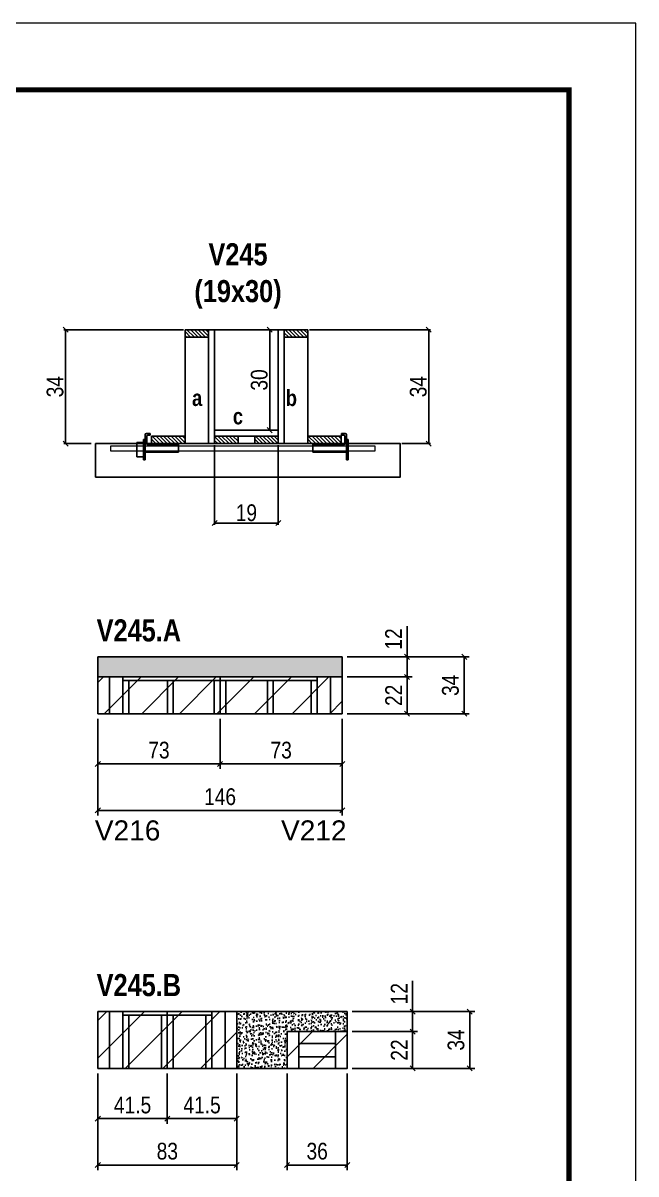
# Model space of a CAD drawing. Extents: x 3309 to 9590, y -2522 to 15424.
# Drawn here: x 9197 to 9563, y 10474 to 11162 of the extents above; entities that cross this region are included whole.
import ezdxf

# ---------------------------------------------------------------- set-up
doc = ezdxf.new("R2010")
doc.units = 0
doc.linetypes.add('DASHED', pattern=[0.75, 0.5, -0.25])
for name, color, linetype in [('5', 5, 'Continuous'), ('barrote', 251, 'Continuous'), ('COTA', 241, 'Continuous'), ('detalhes', 4, 'Continuous'), ('NOMENCLATURA', 7, 'Continuous'), ('Painéis', 200, 'Continuous'), ('presilha', 1, 'Continuous'), ('SARR_2.2x10', 60, 'Continuous'), ('SARR_2.2x7', 40, 'Continuous'), ('SARR_3.5x7', 81, 'Continuous')]:
    doc.layers.add(name, color=color, linetype=linetype)
for name, color, linetype, lineweight in [('CONCRETO', 251, 'Continuous', 25), ('Folhas', 255, 'Continuous', 9), ('Hachura', 251, 'Continuous', 9), ('SARRAFO DE PRESSAO', 251, 'DASHED', 9), ('SCO-___-LAJ', 2, 'Continuous', 0)]:
    doc.layers.add(name, color=color, linetype=linetype, lineweight=lineweight)
doc.styles.add('COTA TECNICA', font='techl___.ttf', dxfattribs={"height": 10})
doc.styles.add('COTA TECNICA 2X', font='techl___.ttf', dxfattribs={"height": 10})
doc.styles.get("Standard").update_dxf_attribs({"font": 'arial.ttf'})
doc.styles.add('TECNICA', font='techb___.ttf', dxfattribs={"height": 10})
doc.dimstyles.new('PAINEL', dxfattribs={"dimtxt": 10, "dimasz": 3, "dimexe": 3, "dimexo": 3, "dimgap": 3, "dimtad": 1, "dimdec": 1, "dimzin": 12, "dimdsep": 46, "dimtxsty": 'COTA TECNICA', "dimblk1": 'OBLIQUE', "dimblk2": 'OBLIQUE', "dimsah": 1, "dimcen": 0.9, "dimclrd": 4, "dimclre": 4, "dimclrt": 240, "dimadec": 1, "dimazin": 3, "dimtfac": 1, "dimtdec": 1, "dimtmove": 0, "dimatfit": 3, "dimfxl": 1, "dimtolj": 1, "dimtzin": 12, "dimarcsym": 0})
doc.dimstyles.new('SECAO', dxfattribs={"dimscale": 0.333333, "dimtxt": 5, "dimasz": 9, "dimexe": 3, "dimexo": 3, "dimgap": 3, "dimtad": 1, "dimdec": 1, "dimlfac": 0.5, "dimzin": 12, "dimdsep": 46, "dimtxsty": 'COTA TECNICA 2X', "dimblk1": 'OBLIQUE', "dimblk2": 'OBLIQUE', "dimsah": 1, "dimcen": 0.9, "dimclrd": 4, "dimclre": 4, "dimclrt": 240, "dimadec": 1, "dimazin": 3, "dimtfac": 1, "dimtdec": 1, "dimtmove": 0, "dimatfit": 3, "dimfxl": 1, "dimtolj": 1, "dimtzin": 12, "dimarcsym": 0})
pattern_1 = [(135, (42546.7117, -112601.3136), (-1.122532015, -1.122532015), [])]
pattern_2 = [(50, (1585, -1108.3695), (5.46554, -0.4781726), [0.5715, -6.2865]), (355, (1585, -1108.3695), (-1.0573026, 5.7317054), [0.4572, -5.0292175]), (100.451445, (1585.4555, -1108.4094), (4.4082374, 5.2535326), [0.4857003, -5.3427073]), (46.1842, (1585, -1106.8455), (8.1323712, -1.2612698), [0.85725, -9.42975]), (96.63556, (1585.678, -1106.951), (7.122124, 7.4227837), [0.7285507, -8.0140682]), (351.18415, (1585, -1106.8455), (7.122124, 7.4227837), [0.685799, -7.543792]), (21, (1585.762, -1107.2265), (4.5484317, -3.067956), [0.5715, -6.2865]), (326, (1585.762, -1107.2265), (1.8540609, 5.525639), [0.4572, -5.0292]), (71.451445, (1586.141, -1107.482), (6.4024926, 2.457683), [0.4857003, -5.3426981]), (37.5, (1585, -1108.3695), (0.0926581, 2.53665117), [0, -4.96824, 0, -5.1054, 0, -5.04825]), (7.5, (1585, -1108.3695), (2.0045899, 3.00541724), [0, -2.91084, 0, -4.85394, 0, -1.92405]), (327.5, (1583.3007, -1108.3695), (4.06771786, -0.17186232), [0, -1.905, 0, -5.9436, 0, -7.8867]), (317.5, (1582.5387, -1108.3695), (4.4438754, 0.7627947), [0, -2.4765, 0, -3.94716, 0, -5.6007])]

# ---------------------------------------------------------------- blocks, each defined once
blk = doc.blocks.new('9999999999')
at = {"layer": 'Folhas'}
blk.add_lwpolyline([(98138.98, 34190.21), (99623.98, 34190.21), (99623.98, 35240.21), (98138.98, 35240.21)], close=True, dxfattribs=at)
at = {"layer": 'Folhas', "color": 30, "const_width": 3}
blk.add_lwpolyline([(98213.98, 34230.21), (99583.98, 34230.21), (99583.98, 35200.21), (98213.98, 35200.21)], close=True, dxfattribs=at)
blk = doc.blocks.new('_Oblique')
at = {"color": 0, "linetype": 'ByBlock', "lineweight": -2}
blk.add_line((-0.5, -0.5), (0.5, 0.5), dxfattribs=at)
blk = doc.blocks.new('*D462')
at = {"layer": 'COTA', "color": 4, "lineweight": -2, "transparency": 16777216}
for p, q in [((9311.17, 10909.86), (9311.17, 10862.38)), ((9349.17, 10909.86), (9349.17, 10862.38)), ((9349.17, 10863.38), (9311.17, 10863.38))]:
    blk.add_line(p, q, dxfattribs=at)
at = {"layer": 'Defpoints', "color": 0, "transparency": 16777216}
for p in [(9311.17, 10910.86), (9349.17, 10910.86), (9311.17, 10863.38)]:
    blk.add_point(p, dxfattribs=at)
at = {"layer": 'COTA', "color": 4, "lineweight": -2, "transparency": 16777216, "xscale": 3, "yscale": 3, "zscale": 3, "rotation": 180}
blk.add_blockref('_Oblique', (9311.17, 10863.38), dxfattribs=at)
at = {"layer": 'COTA', "color": 4, "lineweight": -2, "transparency": 16777216, "xscale": 3, "yscale": 3, "zscale": 3}
blk.add_blockref('_Oblique', (9349.17, 10863.38), dxfattribs=at)
at = {"layer": 'COTA', "color": 240, "transparency": 16777216, "insert": (9330.17, 10869.47), "char_height": 10, "attachment_point": 5, "style": 'COTA TECNICA 2X'}
blk.add_mtext('\\A1;19', dxfattribs=at)
blk = doc.blocks.new('PRESILHA METÁLICA 1')
at = {"layer": 'presilha'}
for p, q in [((12, 21), (8.6, 21)), ((12, 21), (12, 19.5)), ((0, 13), (6, 13)), ((0, 13), (0, 0)), ((6, 15.5), (7.5, 15.5)), ((6, -2.5), (6, 15.5)), ((6, 13), (6, 0)), ((7.5, 10.6), (7.5, 19.9)), ((7.5, 15.5), (7.5, -2.5)), ((9, 11.6), (9, 18.9)), ((12, 19.5), (9.6, 19.5)), ((37.5, 11), (9.6, 11)), ((37.5, 11), (37.5, 4.1)), ((6, 0), (0, 0)), ((37.5, 4.1), (7.5, 4.1)), ((7.5, -2.5), (6, -2.5))]:
    blk.add_line(p, q, dxfattribs=at)
for centre, radius, start, end in [((8.6, 19.9), 1.14, 90, 180), ((9.6, 18.9), 0.57, 90, 180), ((9.6, 11.6), 0.57, 180, 270)]:
    blk.add_arc(centre, radius, start, end, dxfattribs=at)
blk = doc.blocks.new('PRESILHA METÁLICA 2')
at = {"layer": 'presilha'}
for p, q in [((-5.2, 23.5), (-5.2, 22)), ((-5.2, 23.5), (-1.9, 23.5)), ((-5.2, 22), (-2.8, 22)), ((-2.2, 14.1), (-2.2, 21.4)), ((-0.8, 14.6), (-0.8, 22.4)), ((-30.8, 13.5), (-30.8, 6.6)), ((-30.8, 13.5), (-2.8, 13.5)), ((0.8, 18), (-0.8, 18)), ((-0.8, 18), (-0.8, 0)), ((0.8, 0), (0.8, 18)), ((-30.8, 6.6), (-0.8, 6.6)), ((-0.8, 0), (0.8, 0))]:
    blk.add_line(p, q, dxfattribs=at)
for centre, radius, start, end in [((-2.8, 21.4), 0.57, 0, 90), ((-1.9, 22.4), 1.14, 0, 90), ((-2.8, 14.1), 0.57, 270, 0)]:
    blk.add_arc(centre, radius, start, end, dxfattribs=at)
blk = doc.blocks.new('*D463')
at = {"layer": 'COTA', "color": 4, "lineweight": -2, "transparency": 16777216}
for p, q in [((9292.57, 10978.86), (9221.13, 10978.86)), ((9222.13, 10978.86), (9222.13, 10910.86)), ((9237.36, 10910.86), (9221.13, 10910.86))]:
    blk.add_line(p, q, dxfattribs=at)
at = {"layer": 'Defpoints', "color": 0, "transparency": 16777216}
for p in [(9293.57, 10978.86), (9222.13, 10910.86), (9238.36, 10910.86)]:
    blk.add_point(p, dxfattribs=at)
at = {"layer": 'COTA', "color": 4, "lineweight": -2, "transparency": 16777216, "xscale": 3, "yscale": 3, "zscale": 3}
for p, rotation in [((9222.13, 10978.86), 90), ((9222.13, 10910.86), 270)]:
    blk.add_blockref('_Oblique', p, dxfattribs=dict(at, rotation=rotation))
at = {"layer": 'COTA', "color": 240, "transparency": 16777216, "insert": (9215.91, 10944.86), "char_height": 10, "attachment_point": 5, "rotation": 90, "style": 'COTA TECNICA 2X'}
blk.add_mtext('\\A1;34', dxfattribs=at)
blk = doc.blocks.new('*D464')
at = {"layer": 'COTA', "color": 4, "lineweight": -2, "transparency": 16777216}
for p, q in [((9367.77, 10978.86), (9440.09, 10978.86)), ((9439.09, 10978.86), (9439.09, 10910.86)), ((9422.99, 10910.86), (9440.09, 10910.86))]:
    blk.add_line(p, q, dxfattribs=at)
at = {"layer": 'Defpoints', "color": 0, "transparency": 16777216}
for p in [(9366.77, 10978.86), (9421.99, 10910.86), (9439.09, 10910.86)]:
    blk.add_point(p, dxfattribs=at)
at = {"layer": 'COTA', "color": 4, "lineweight": -2, "transparency": 16777216, "xscale": 3, "yscale": 3, "zscale": 3}
for p, rotation in [((9439.09, 10978.86), 90), ((9439.09, 10910.86), 270)]:
    blk.add_blockref('_Oblique', p, dxfattribs=dict(at, rotation=rotation))
at = {"layer": 'COTA', "color": 240, "transparency": 16777216, "insert": (9432.87, 10944.86), "char_height": 10, "attachment_point": 5, "rotation": 90, "style": 'COTA TECNICA 2X'}
blk.add_mtext('\\A1;34', dxfattribs=at)
blk = doc.blocks.new('*D465')
at = {"layer": 'COTA', "color": 4, "lineweight": -2, "transparency": 16777216}
for p, q in [((9348.17, 10978.86), (9343.1, 10978.86)), ((9344.1, 10918.86), (9344.1, 10978.86)), ((9348.17, 10918.86), (9343.1, 10918.86))]:
    blk.add_line(p, q, dxfattribs=at)
at = {"layer": 'Defpoints', "color": 0, "transparency": 16777216}
for p in [(9344.1, 10978.86), (9349.17, 10978.86), (9349.17, 10918.86)]:
    blk.add_point(p, dxfattribs=at)
at = {"layer": 'COTA', "color": 4, "lineweight": -2, "transparency": 16777216, "xscale": 3, "yscale": 3, "zscale": 3}
for p, rotation in [((9344.1, 10978.86), 90), ((9344.1, 10918.86), 270)]:
    blk.add_blockref('_Oblique', p, dxfattribs=dict(at, rotation=rotation))
at = {"layer": 'COTA', "color": 240, "transparency": 16777216, "insert": (9337.88, 10948.86), "char_height": 10, "attachment_point": 5, "rotation": 90, "style": 'COTA TECNICA 2X'}
blk.add_mtext('\\A1;30', dxfattribs=at)
blk = doc.blocks.new('*D466')
at = {"layer": 'COTA', "color": 4, "linetype": 'ByBlock', "lineweight": -2, "transparency": 16777216}
for p, q in [((9314.44, 10746.42), (9314.44, 10716.41)), ((9387.44, 10746.42), (9387.44, 10716.41)), ((9387.44, 10719.41), (9314.44, 10719.41))]:
    blk.add_line(p, q, dxfattribs=at)
at = {"layer": 'Defpoints', "color": 0, "linetype": 'ByBlock', "transparency": 16777216}
for p in [(9314.44, 10749.42), (9387.44, 10749.42), (9314.44, 10719.41)]:
    blk.add_point(p, dxfattribs=at)
at = {"layer": 'COTA', "color": 4, "linetype": 'ByBlock', "lineweight": -2, "transparency": 16777216, "xscale": 3, "yscale": 3, "zscale": 3, "rotation": 180}
blk.add_blockref('_Oblique', (9314.44, 10719.41), dxfattribs=at)
at = {"layer": 'COTA', "color": 4, "linetype": 'ByBlock', "lineweight": -2, "transparency": 16777216, "xscale": 3, "yscale": 3, "zscale": 3}
blk.add_blockref('_Oblique', (9387.44, 10719.41), dxfattribs=at)
at = {"layer": 'COTA', "color": 240, "linetype": 'ByBlock', "transparency": 16777216, "insert": (9350.94, 10727.63), "char_height": 10, "attachment_point": 5, "style": 'COTA TECNICA'}
blk.add_mtext('\\A1;73', dxfattribs=at)
blk = doc.blocks.new('*D467')
at = {"layer": 'COTA', "color": 4, "linetype": 'ByBlock', "lineweight": -2, "transparency": 16777216}
for p, q in [((9241.44, 10746.42), (9241.44, 10716.41)), ((9314.44, 10746.42), (9314.44, 10716.41)), ((9314.44, 10719.41), (9241.44, 10719.41))]:
    blk.add_line(p, q, dxfattribs=at)
at = {"layer": 'Defpoints', "color": 0, "linetype": 'ByBlock', "transparency": 16777216}
for p in [(9241.44, 10749.42), (9314.44, 10749.42), (9241.44, 10719.41)]:
    blk.add_point(p, dxfattribs=at)
at = {"layer": 'COTA', "color": 4, "linetype": 'ByBlock', "lineweight": -2, "transparency": 16777216, "xscale": 3, "yscale": 3, "zscale": 3, "rotation": 180}
blk.add_blockref('_Oblique', (9241.44, 10719.41), dxfattribs=at)
at = {"layer": 'COTA', "color": 4, "linetype": 'ByBlock', "lineweight": -2, "transparency": 16777216, "xscale": 3, "yscale": 3, "zscale": 3}
blk.add_blockref('_Oblique', (9314.44, 10719.41), dxfattribs=at)
at = {"layer": 'COTA', "color": 240, "linetype": 'ByBlock', "transparency": 16777216, "insert": (9277.94, 10727.63), "char_height": 10, "attachment_point": 5, "style": 'COTA TECNICA'}
blk.add_mtext('\\A1;73', dxfattribs=at)
blk = doc.blocks.new('*D480')
at = {"layer": 'COTA', "color": 4, "linetype": 'ByBlock', "lineweight": -2, "transparency": 16777216}
for p, q in [((9241.44, 10746.42), (9241.44, 10688.7)), ((9387.44, 10746.42), (9387.44, 10688.7)), ((9387.44, 10691.7), (9241.44, 10691.7))]:
    blk.add_line(p, q, dxfattribs=at)
at = {"layer": 'Defpoints', "color": 0, "linetype": 'ByBlock', "transparency": 16777216}
for p in [(9241.44, 10749.42), (9387.44, 10749.42), (9241.44, 10691.7)]:
    blk.add_point(p, dxfattribs=at)
at = {"layer": 'COTA', "color": 4, "linetype": 'ByBlock', "lineweight": -2, "transparency": 16777216, "xscale": 3, "yscale": 3, "zscale": 3, "rotation": 180}
blk.add_blockref('_Oblique', (9241.44, 10691.7), dxfattribs=at)
at = {"layer": 'COTA', "color": 4, "linetype": 'ByBlock', "lineweight": -2, "transparency": 16777216, "xscale": 3, "yscale": 3, "zscale": 3}
blk.add_blockref('_Oblique', (9387.44, 10691.7), dxfattribs=at)
at = {"layer": 'COTA', "color": 240, "linetype": 'ByBlock', "transparency": 16777216, "insert": (9314.44, 10699.8), "char_height": 10, "attachment_point": 5, "style": 'COTA TECNICA'}
blk.add_mtext('\\A1;146', dxfattribs=at)
blk = doc.blocks.new('*D481')
at = {"layer": 'COTA', "color": 4, "lineweight": -2, "transparency": 16777216}
for p, q in [((9390.44, 10771.42), (9429.12, 10771.42)), ((9426.12, 10771.42), (9426.12, 10749.42)), ((9390.44, 10749.42), (9429.12, 10749.42))]:
    blk.add_line(p, q, dxfattribs=at)
at = {"layer": 'Defpoints', "color": 0, "transparency": 16777216}
for p in [(9387.44, 10771.42), (9387.44, 10749.42), (9426.12, 10749.42)]:
    blk.add_point(p, dxfattribs=at)
at = {"layer": 'COTA', "color": 4, "lineweight": -2, "transparency": 16777216, "xscale": 3, "yscale": 3, "zscale": 3}
for p, rotation in [((9426.12, 10771.42), 90), ((9426.12, 10749.42), 270)]:
    blk.add_blockref('_Oblique', p, dxfattribs=dict(at, rotation=rotation))
at = {"layer": 'COTA', "color": 240, "transparency": 16777216, "insert": (9418.12, 10760.42), "char_height": 10, "attachment_point": 5, "rotation": 90, "style": 'COTA TECNICA'}
blk.add_mtext('\\A1;22', dxfattribs=at)
blk = doc.blocks.new('*D468')
at = {"layer": 'COTA', "color": 4, "linetype": 'ByBlock', "lineweight": -2, "transparency": 16777216}
for p, q in [((9282.94, 10534.48), (9282.94, 10504.47)), ((9324.44, 10534.48), (9324.44, 10504.47)), ((9324.44, 10507.47), (9282.94, 10507.47))]:
    blk.add_line(p, q, dxfattribs=at)
at = {"layer": 'Defpoints', "color": 0, "linetype": 'ByBlock', "transparency": 16777216}
for p in [(9282.94, 10537.48), (9324.44, 10537.48), (9282.94, 10507.47)]:
    blk.add_point(p, dxfattribs=at)
at = {"layer": 'COTA', "color": 4, "linetype": 'ByBlock', "lineweight": -2, "transparency": 16777216, "xscale": 3, "yscale": 3, "zscale": 3, "rotation": 180}
blk.add_blockref('_Oblique', (9282.94, 10507.47), dxfattribs=at)
at = {"layer": 'COTA', "color": 4, "linetype": 'ByBlock', "lineweight": -2, "transparency": 16777216, "xscale": 3, "yscale": 3, "zscale": 3}
blk.add_blockref('_Oblique', (9324.44, 10507.47), dxfattribs=at)
at = {"layer": 'COTA', "color": 240, "linetype": 'ByBlock', "transparency": 16777216, "insert": (9303.69, 10515.58), "char_height": 10, "attachment_point": 5, "style": 'COTA TECNICA'}
blk.add_mtext('\\A1;41.5', dxfattribs=at)
blk = doc.blocks.new('*D469')
at = {"layer": 'COTA', "color": 4, "linetype": 'ByBlock', "lineweight": -2, "transparency": 16777216}
for p, q in [((9241.44, 10534.48), (9241.44, 10504.47)), ((9282.94, 10534.48), (9282.94, 10504.47)), ((9282.94, 10507.47), (9241.44, 10507.47))]:
    blk.add_line(p, q, dxfattribs=at)
at = {"layer": 'Defpoints', "color": 0, "linetype": 'ByBlock', "transparency": 16777216}
for p in [(9241.44, 10537.48), (9282.94, 10537.48), (9241.44, 10507.47)]:
    blk.add_point(p, dxfattribs=at)
at = {"layer": 'COTA', "color": 4, "linetype": 'ByBlock', "lineweight": -2, "transparency": 16777216, "xscale": 3, "yscale": 3, "zscale": 3, "rotation": 180}
blk.add_blockref('_Oblique', (9241.44, 10507.47), dxfattribs=at)
at = {"layer": 'COTA', "color": 4, "linetype": 'ByBlock', "lineweight": -2, "transparency": 16777216, "xscale": 3, "yscale": 3, "zscale": 3}
blk.add_blockref('_Oblique', (9282.94, 10507.47), dxfattribs=at)
at = {"layer": 'COTA', "color": 240, "linetype": 'ByBlock', "transparency": 16777216, "insert": (9262.19, 10515.58), "char_height": 10, "attachment_point": 5, "style": 'COTA TECNICA'}
blk.add_mtext('\\A1;41.5', dxfattribs=at)
blk = doc.blocks.new('*D482')
at = {"layer": 'COTA', "color": 4, "linetype": 'ByBlock', "lineweight": -2, "transparency": 16777216}
for p, q in [((9241.44, 10534.48), (9241.44, 10476.76)), ((9324.44, 10534.48), (9324.44, 10476.76)), ((9324.44, 10479.76), (9241.44, 10479.76))]:
    blk.add_line(p, q, dxfattribs=at)
at = {"layer": 'Defpoints', "color": 0, "linetype": 'ByBlock', "transparency": 16777216}
for p in [(9241.44, 10537.48), (9324.44, 10537.48), (9241.44, 10479.76)]:
    blk.add_point(p, dxfattribs=at)
at = {"layer": 'COTA', "color": 4, "linetype": 'ByBlock', "lineweight": -2, "transparency": 16777216, "xscale": 3, "yscale": 3, "zscale": 3, "rotation": 180}
blk.add_blockref('_Oblique', (9241.44, 10479.76), dxfattribs=at)
at = {"layer": 'COTA', "color": 4, "linetype": 'ByBlock', "lineweight": -2, "transparency": 16777216, "xscale": 3, "yscale": 3, "zscale": 3}
blk.add_blockref('_Oblique', (9324.44, 10479.76), dxfattribs=at)
at = {"layer": 'COTA', "color": 240, "linetype": 'ByBlock', "transparency": 16777216, "insert": (9282.94, 10488), "char_height": 10, "attachment_point": 5, "style": 'COTA TECNICA'}
blk.add_mtext('\\A1;83', dxfattribs=at)
blk = doc.blocks.new('*D483')
at = {"layer": 'COTA', "color": 4, "lineweight": -2, "transparency": 16777216}
for p, q in [((9354.44, 10534.48), (9354.44, 10476.76)), ((9390.44, 10534.48), (9390.44, 10476.76)), ((9390.44, 10479.76), (9354.44, 10479.76))]:
    blk.add_line(p, q, dxfattribs=at)
at = {"layer": 'Defpoints', "color": 0, "transparency": 16777216}
for p in [(9354.44, 10537.48), (9390.44, 10537.48), (9354.44, 10479.76)]:
    blk.add_point(p, dxfattribs=at)
at = {"layer": 'COTA', "color": 4, "lineweight": -2, "transparency": 16777216, "xscale": 3, "yscale": 3, "zscale": 3, "rotation": 180}
blk.add_blockref('_Oblique', (9354.44, 10479.76), dxfattribs=at)
at = {"layer": 'COTA', "color": 4, "lineweight": -2, "transparency": 16777216, "xscale": 3, "yscale": 3, "zscale": 3}
blk.add_blockref('_Oblique', (9390.44, 10479.76), dxfattribs=at)
at = {"layer": 'COTA', "color": 240, "transparency": 16777216, "insert": (9372.44, 10487.98), "char_height": 10, "attachment_point": 5, "style": 'COTA TECNICA'}
blk.add_mtext('\\A1;36', dxfattribs=at)
blk = doc.blocks.new('*D484')
at = {"layer": 'COTA', "color": 4, "lineweight": -2, "transparency": 16777216}
for p, q in [((9393.44, 10559.48), (9432.46, 10559.48)), ((9429.46, 10559.48), (9429.46, 10537.48)), ((9393.44, 10537.48), (9432.46, 10537.48))]:
    blk.add_line(p, q, dxfattribs=at)
at = {"layer": 'Defpoints', "color": 0, "transparency": 16777216}
for p in [(9390.44, 10559.48), (9390.44, 10537.48), (9429.46, 10537.48)]:
    blk.add_point(p, dxfattribs=at)
at = {"layer": 'COTA', "color": 4, "lineweight": -2, "transparency": 16777216, "xscale": 3, "yscale": 3, "zscale": 3}
for p, rotation in [((9429.46, 10559.48), 90), ((9429.46, 10537.48), 270)]:
    blk.add_blockref('_Oblique', p, dxfattribs=dict(at, rotation=rotation))
at = {"layer": 'COTA', "color": 240, "transparency": 16777216, "insert": (9421.46, 10548.48), "char_height": 10, "attachment_point": 5, "rotation": 90, "style": 'COTA TECNICA'}
blk.add_mtext('\\A1;22', dxfattribs=at)
blk = doc.blocks.new('*D478')
at = {"layer": 'COTA', "color": 4, "lineweight": -2, "transparency": 16777216}
for p, q in [((9429.46, 10571.48), (9429.46, 10589.8)), ((9393.44, 10571.48), (9432.46, 10571.48)), ((9429.46, 10559.48), (9429.46, 10571.48)), ((9393.44, 10559.48), (9432.46, 10559.48))]:
    blk.add_line(p, q, dxfattribs=at)
at = {"layer": 'Defpoints', "color": 0, "transparency": 16777216}
for p in [(9390.44, 10571.48), (9429.46, 10571.48), (9390.44, 10559.48)]:
    blk.add_point(p, dxfattribs=at)
at = {"layer": 'COTA', "color": 4, "lineweight": -2, "transparency": 16777216, "xscale": 3, "yscale": 3, "zscale": 3}
for p, rotation in [((9429.46, 10571.48), 90), ((9429.46, 10559.48), 270)]:
    blk.add_blockref('_Oblique', p, dxfattribs=dict(at, rotation=rotation))
at = {"layer": 'COTA', "color": 240, "transparency": 16777216, "insert": (9421.41, 10582.14), "char_height": 10, "attachment_point": 5, "rotation": 90, "style": 'COTA TECNICA'}
blk.add_mtext('\\A1;12', dxfattribs=at)
blk = doc.blocks.new('*D479')
at = {"layer": 'COTA', "color": 4, "lineweight": -2, "transparency": 16777216}
for p, q in [((9393.44, 10571.48), (9466.62, 10571.48)), ((9463.62, 10537.48), (9463.62, 10571.48)), ((9393.44, 10537.48), (9466.62, 10537.48))]:
    blk.add_line(p, q, dxfattribs=at)
at = {"layer": 'Defpoints', "color": 0, "transparency": 16777216}
for p in [(9390.44, 10571.48), (9463.62, 10571.48), (9390.44, 10537.48)]:
    blk.add_point(p, dxfattribs=at)
at = {"layer": 'COTA', "color": 4, "lineweight": -2, "transparency": 16777216, "xscale": 3, "yscale": 3, "zscale": 3}
for p, rotation in [((9463.62, 10571.48), 90), ((9463.62, 10537.48), 270)]:
    blk.add_blockref('_Oblique', p, dxfattribs=dict(at, rotation=rotation))
at = {"layer": 'COTA', "color": 240, "transparency": 16777216, "insert": (9455.4, 10554.48), "char_height": 10, "attachment_point": 5, "rotation": 90, "style": 'COTA TECNICA'}
blk.add_mtext('\\A1;34', dxfattribs=at)
blk = doc.blocks.new('*D485')
at = {"layer": 'COTA', "color": 4, "lineweight": -2, "transparency": 16777216}
for p, q in [((9426.12, 10783.42), (9426.12, 10801.73)), ((9390.44, 10783.42), (9429.12, 10783.42)), ((9426.12, 10771.42), (9426.12, 10783.42)), ((9390.44, 10771.42), (9429.12, 10771.42))]:
    blk.add_line(p, q, dxfattribs=at)
at = {"layer": 'Defpoints', "color": 0, "transparency": 16777216}
for p in [(9387.44, 10783.42), (9426.12, 10783.42), (9387.44, 10771.42)]:
    blk.add_point(p, dxfattribs=at)
at = {"layer": 'COTA', "color": 4, "lineweight": -2, "transparency": 16777216, "xscale": 3, "yscale": 3, "zscale": 3}
for p, rotation in [((9426.12, 10783.42), 90), ((9426.12, 10771.42), 270)]:
    blk.add_blockref('_Oblique', p, dxfattribs=dict(at, rotation=rotation))
at = {"layer": 'COTA', "color": 240, "transparency": 16777216, "insert": (9418.06, 10794.07), "char_height": 10, "attachment_point": 5, "rotation": 90, "style": 'COTA TECNICA'}
blk.add_mtext('\\A1;12', dxfattribs=at)
blk = doc.blocks.new('*D486')
at = {"layer": 'COTA', "color": 4, "lineweight": -2, "transparency": 16777216}
for p, q in [((9390.44, 10783.42), (9463.3, 10783.42)), ((9460.3, 10749.42), (9460.3, 10783.42)), ((9390.44, 10749.42), (9463.3, 10749.42))]:
    blk.add_line(p, q, dxfattribs=at)
at = {"layer": 'Defpoints', "color": 0, "transparency": 16777216}
for p in [(9387.44, 10783.42), (9460.3, 10783.42), (9387.44, 10749.42)]:
    blk.add_point(p, dxfattribs=at)
at = {"layer": 'COTA', "color": 4, "lineweight": -2, "transparency": 16777216, "xscale": 3, "yscale": 3, "zscale": 3}
for p, rotation in [((9460.3, 10783.42), 90), ((9460.3, 10749.42), 270)]:
    blk.add_blockref('_Oblique', p, dxfattribs=dict(at, rotation=rotation))
at = {"layer": 'COTA', "color": 240, "transparency": 16777216, "insert": (9452.08, 10766.42), "char_height": 10, "attachment_point": 5, "rotation": 90, "style": 'COTA TECNICA'}
blk.add_mtext('\\A1;34', dxfattribs=at)

msp = doc.modelspace()

# ---------------------------------------------------------------- hatches: boundary and pattern name
at = {"layer": 'COTA'}
h = msp.add_hatch(dxfattribs=at)
h.set_pattern_fill('AR-CONC', color=256, scale=0.03)
h.set_pattern_definition(pattern_2)
h.paths.add_polyline_path([(9387.44, 10771.42), (9387.44, 10783.42), (9241.44, 10783.42), (9241.44, 10771.42)])
h = msp.add_hatch(dxfattribs=at)
h.set_pattern_fill('AR-CONC', color=256, scale=0.03)
h.set_pattern_definition(pattern_2)
h.paths.add_polyline_path([(9354.44, 10537.48), (9354.44, 10559.48), (9390.44, 10559.48), (9390.44, 10571.48), (9324.44, 10571.48), (9324.44, 10537.48)])
at = {"layer": 'Hachura', "linetype": 'ByBlock'}
h = msp.add_hatch(dxfattribs=at)
h.set_pattern_fill('ANSI31', color=256, scale=5)
h.paths.add_polyline_path([(9241.44, 10771.42), (9241.44, 10749.42), (9314.44, 10749.42), (9314.44, 10771.42)])
h.paths.add_polyline_path([(9314.44, 10771.42), (9314.44, 10749.42), (9387.44, 10749.42), (9387.44, 10771.42)])
h.paths.add_polyline_path([(9282.94, 10537.48), (9282.94, 10571.48), (9241.44, 10571.48), (9241.44, 10537.48)])
h.paths.add_polyline_path([(9282.94, 10571.48), (9282.94, 10537.48), (9324.44, 10537.48), (9324.44, 10571.48)])
h.paths.add_polyline_path([(9354.44, 10559.48), (9354.44, 10537.48), (9390.44, 10537.48), (9390.44, 10559.48)])
at = {"layer": 'SARR_2.2x10'}
h = msp.add_hatch(dxfattribs=at)
h.set_pattern_fill('ANSI31', color=256, scale=0.5, angle=90)
h.set_pattern_definition([(135, (42467.1117, -112601.3136), (-1.122532015, -1.122532015), [])])
h.paths.add_polyline_path([(9273.57, 10915.26), (9273.57, 10910.86), (9293.57, 10910.86), (9293.57, 10915.26)])
h = msp.add_hatch(dxfattribs=at)
h.set_pattern_fill('ANSI31', color=256, scale=0.5, angle=90)
h.set_pattern_definition([(135, (42560.3117, -112601.3136), (-1.122532015, -1.122532015), [])])
h.paths.add_polyline_path([(9366.77, 10915.26), (9366.77, 10910.86), (9386.77, 10910.86), (9386.77, 10915.26)])
at = {"layer": 'SARR_2.2x7'}
h = msp.add_hatch(dxfattribs=at)
h.set_pattern_fill('ANSI31', color=256, scale=0.5, angle=90)
h.set_pattern_definition([(135, (42481.1117, -112537.7136), (-1.122532015, -1.122532015), [])])
h.paths.add_polyline_path([(9307.57, 10978.86), (9307.57, 10974.46), (9293.57, 10974.46), (9293.57, 10978.86)])
h = msp.add_hatch(dxfattribs=at)
h.set_pattern_fill('ANSI31', color=256, scale=0.5, angle=90)
h.set_pattern_definition([(135, (42461.1117, -112537.7136), (-1.122532015, -1.122532015), [])])
h.paths.add_polyline_path([(9352.77, 10978.86), (9352.77, 10974.46), (9366.77, 10974.46), (9366.77, 10978.86)])
h = msp.add_hatch(dxfattribs=at)
h.set_pattern_fill('ANSI31', color=256, scale=0.5, angle=90)
h.set_pattern_definition(pattern_1)
h.paths.add_polyline_path([(9325.17, 10910.86), (9325.17, 10915.26), (9311.17, 10915.26), (9311.17, 10910.86)])
h = msp.add_hatch(dxfattribs=at)
h.set_pattern_fill('ANSI31', color=256, scale=0.5, angle=90)
h.set_pattern_definition(pattern_1)
h.paths.add_polyline_path([(9335.17, 10915.26), (9335.17, 10910.86), (9349.17, 10910.86), (9349.17, 10915.26)])

# ---------------------------------------------------------------- linework, layer by layer
at = {"layer": 'barrote', "elevation": 0}
msp.add_lwpolyline([(9240.12, 10890.86), (9422.03, 10890.86), (9422.03, 10910.86), (9240.12, 10910.86)], close=True, dxfattribs=at)
at = {"layer": 'CONCRETO', "linetype": 'Continuous'}
msp.add_line((9349.17, 10978.86), (9311.17, 10978.86), dxfattribs=at)
at = {"layer": 'COTA'}
for p, q in [((9241.44, 10771.42), (9241.44, 10783.42)), ((9241.44, 10783.42), (9387.44, 10783.42)), ((9387.44, 10783.42), (9387.44, 10771.42)), ((9324.44, 10571.48), (9390.44, 10571.48)), ((9390.44, 10559.48), (9390.44, 10571.48)), ((9324.44, 10537.48), (9354.44, 10537.48))]:
    msp.add_line(p, q, dxfattribs=at)
at = {"layer": 'detalhes', "color": 250}
msp.add_line((9240.12, 10890.86), (9240.12, 10910.86), dxfattribs=at)
at = {"layer": 'Painéis', "linetype": 'ByBlock'}
for p, q in [((9387.44, 10771.42), (9241.44, 10771.42)), ((9241.44, 10749.42), (9241.44, 10771.42)), ((9314.44, 10749.42), (9314.44, 10771.42)), ((9387.44, 10749.42), (9387.44, 10771.42)), ((9387.44, 10749.42), (9241.44, 10749.42)), ((9324.44, 10571.48), (9241.44, 10571.48)), ((9241.44, 10537.48), (9241.44, 10571.48)), ((9282.94, 10537.48), (9282.94, 10571.48)), ((9324.44, 10537.48), (9324.44, 10571.48)), ((9324.44, 10537.48), (9241.44, 10537.48))]:
    msp.add_line(p, q, dxfattribs=at)
at = {"layer": 'Painéis', "linetype": 'Continuous', "elevation": 0}
for points in [[(9307.57, 10910.86), (9307.57, 10978.86), (9311.17, 10978.86), (9311.17, 10910.86)], [(9352.77, 10910.86), (9352.77, 10978.86), (9349.17, 10978.86), (9349.17, 10910.86)], [(9349.17, 10918.86), (9311.17, 10918.86), (9311.17, 10915.26), (9349.17, 10915.26)]]:
    msp.add_lwpolyline(points, close=True, dxfattribs=at)
at = {"layer": 'Painéis', "linetype": 'ByBlock'}
msp.add_lwpolyline([(9354.44, 10537.48), (9390.44, 10537.48), (9390.44, 10559.48), (9354.44, 10559.48)], close=True, dxfattribs=at)
at = {"layer": 'SARR_2.2x10', "elevation": 0}
for points in [[(9273.57, 10915.26), (9293.57, 10915.26), (9293.57, 10910.86), (9273.57, 10910.86)], [(9366.77, 10915.26), (9386.77, 10915.26), (9386.77, 10910.86), (9366.77, 10910.86)]]:
    msp.add_lwpolyline(points, close=True, dxfattribs=at)
at = {"layer": 'SARR_2.2x7', "linetype": 'Continuous'}
for p, q in [((9248.44, 10749.42), (9248.44, 10771.42)), ((9380.44, 10749.42), (9380.44, 10771.42)), ((9314.44, 10769.22), (9256.44, 10769.22)), ((9372.44, 10769.22), (9314.44, 10769.22)), ((9248.44, 10537.48), (9248.44, 10571.48)), ((9317.44, 10537.48), (9317.44, 10571.48)), ((9282.94, 10569.28), (9256.44, 10569.28)), ((9309.44, 10569.28), (9282.94, 10569.28)), ((9361.44, 10537.48), (9361.44, 10559.48)), ((9383.44, 10537.48), (9383.44, 10559.48)), ((9361.44, 10552.48), (9383.44, 10552.48)), ((9361.44, 10544.48), (9383.44, 10544.48))]:
    msp.add_line(p, q, dxfattribs=at)
at = {"layer": 'SARR_2.2x7'}
for points in [[(9293.57, 10978.86), (9307.57, 10978.86), (9307.57, 10974.46), (9293.57, 10974.46)], [(9366.77, 10978.86), (9352.77, 10978.86), (9352.77, 10974.46), (9366.77, 10974.46)]]:
    msp.add_lwpolyline(points, close=True, dxfattribs=at)
at = {"layer": 'SARR_2.2x7', "elevation": 0}
for points in [[(9311.17, 10915.26), (9325.17, 10915.26), (9325.17, 10910.86), (9311.17, 10910.86)], [(9349.17, 10915.26), (9335.17, 10915.26), (9335.17, 10910.86), (9349.17, 10910.86)]]:
    msp.add_lwpolyline(points, close=True, dxfattribs=at)
at = {"layer": 'SARR_3.5x7'}
for p, q in [((9256.44, 10771.42), (9256.44, 10749.42)), ((9372.44, 10771.42), (9372.44, 10749.42)), ((9259.94, 10769.22), (9259.94, 10749.42)), ((9283.01, 10769.22), (9283.01, 10749.42)), ((9286.51, 10769.22), (9286.51, 10749.42)), ((9310.94, 10769.22), (9310.94, 10749.42)), ((9314.44, 10769.22), (9314.44, 10749.42)), ((9317.94, 10769.22), (9317.94, 10749.42)), ((9342.73, 10769.22), (9342.73, 10749.42)), ((9346.23, 10769.22), (9346.23, 10749.42)), ((9368.94, 10769.22), (9368.94, 10749.42)), ((9256.44, 10571.48), (9256.44, 10537.48)), ((9309.44, 10571.48), (9309.44, 10537.48)), ((9259.94, 10569.28), (9259.94, 10537.48)), ((9279.44, 10569.28), (9279.44, 10537.48)), ((9282.94, 10569.28), (9282.94, 10537.48)), ((9286.44, 10569.28), (9286.44, 10537.48)), ((9305.94, 10569.28), (9305.94, 10537.48))]:
    msp.add_line(p, q, dxfattribs=at)
at = {"layer": 'SARR_3.5x7', "elevation": 0}
for points in [[(9307.57, 10974.46), (9293.57, 10974.46), (9293.57, 10910.86), (9307.57, 10910.86)], [(9352.77, 10974.46), (9366.77, 10974.46), (9366.77, 10910.86), (9352.77, 10910.86)]]:
    msp.add_lwpolyline(points, close=True, dxfattribs=at)
at = {"layer": 'SCO-___-LAJ', "color": 1, "elevation": 0}
msp.add_lwpolyline([(9249.12, 10909.52), (9406.96, 10909.52), (9406.96, 10906.32), (9249.12, 10906.32)], close=True, dxfattribs=at)

# ---------------------------------------------------------------- block references
at = {"layer": 'presilha', "xscale": 0.6666666666666666, "yscale": 0.6666666666666666, "zscale": 0.6666666666666666}
for name, p in [('PRESILHA METÁLICA 1', (9264.71, 10902.89)), ('PRESILHA METÁLICA 2', (9390.45, 10901.22))]:
    msp.add_blockref(name, p, dxfattribs=at)
at = {"layer": 'SARRAFO DE PRESSAO', "color": 6, "linetype": 'ByBlock'}
msp.add_blockref('9999999999', (-90061.11, -24078.07), dxfattribs=at)

# ---------------------------------------------------------------- texts
at = {"layer": '5', "linetype": 'Continuous'}
for s, p in [('V216', (9239.64, 10673.69)), ('V212', (9350.86, 10673.69))]:
    msp.add_text(s, height=12, rotation=0.00004, dxfattribs=at).set_placement(p)
at = {"layer": 'detalhes', "style": 'TECNICA'}
for s, p in [('b', (9353.67, 10933.28)), ('a', (9297.7, 10933.29)), ('c', (9322.07, 10922.33))]:
    msp.add_text(s, height=9.6, dxfattribs=at).set_placement(p)
at = {"layer": 'NOMENCLATURA', "style": 'TECNICA'}
for s, p in [('V245.A', (9240.72, 10792.6)), ('V245.B', (9240.72, 10580.67))]:
    msp.add_text(s, height=13.2, dxfattribs=at).set_placement(p)
at = {"layer": 'NOMENCLATURA', "insert": (9325.17, 11030.55), "char_height": 13.2, "attachment_point": 2, "style": 'TECNICA'}
msp.add_mtext_dynamic_manual_height_columns('V245\\P(19x30)', width=300.2766, gutter_width=1, heights=[0], dxfattribs=at)

# ---------------------------------------------------------------- dimensions: what is measured, and where the dimension line sits
at = {"layer": 'COTA'}
for base, p1, p2, dimstyle, picture, middle in [((9222.13, 10910.86), (9293.57, 10978.86), (9238.36, 10910.86), 'SECAO', '*D463', (9215.91, 10944.86)), ((9344.1, 10978.86), (9349.17, 10918.86), (9349.17, 10978.86), 'SECAO', '*D465', (9337.88, 10948.86)), ((9439.09, 10910.86), (9366.77, 10978.86), (9421.99, 10910.86), 'SECAO', '*D464', (9432.87, 10944.86)), ((9426.12, 10783.42), (9387.44, 10771.42), (9387.44, 10783.42), 'PAINEL', '*D485', (9418.06, 10794.07)), ((9460.3, 10783.42), (9387.44, 10749.42), (9387.44, 10783.42), 'PAINEL', '*D486', (9452.08, 10766.42)), ((9426.12, 10749.42), (9387.44, 10771.42), (9387.44, 10749.42), 'PAINEL', '*D481', (9418.12, 10760.42)), ((9429.46, 10571.48), (9390.44, 10559.48), (9390.44, 10571.48), 'PAINEL', '*D478', (9421.41, 10582.14)), ((9463.62, 10571.48), (9390.44, 10537.48), (9390.44, 10571.48), 'PAINEL', '*D479', (9455.4, 10554.48)), ((9429.46, 10537.48), (9390.44, 10559.48), (9390.44, 10537.48), 'PAINEL', '*D484', (9421.46, 10548.48))]:
    dim = msp.add_linear_dim(base=base, p1=p1, p2=p2, angle=90, dimstyle=dimstyle, dxfattribs=at)
    dim.commit()
    dim.dimension.update_dxf_attribs({"geometry": picture, "text_midpoint": middle})
dim = msp.add_linear_dim(base=(9311.17, 10863.38), p1=(9349.17, 10910.86), p2=(9311.17, 10910.86), angle=180, dimstyle='SECAO', dxfattribs=at)
dim.commit()
dim.dimension.update_dxf_attribs({"geometry": '*D462', "text_midpoint": (9330.17, 10863.38), "dimtype": 160})
at = {"layer": 'COTA', "linetype": 'ByBlock'}
for base, p1, p2, picture, middle in [((9241.44, 10719.41), (9314.44, 10749.42), (9241.44, 10749.42), '*D467', (9277.94, 10727.63)), ((9241.44, 10507.47), (9282.94, 10537.48), (9241.44, 10537.48), '*D469', (9262.19, 10515.58))]:
    dim = msp.add_linear_dim(base=base, p1=p1, p2=p2, angle=180, dimstyle='PAINEL', override={"dimtmove": 1}, dxfattribs=at)
    dim.commit()
    dim.dimension.update_dxf_attribs({"geometry": picture, "text_midpoint": middle})
for base, p1, p2, picture, middle in [((9241.44, 10691.7), (9387.44, 10749.42), (9241.44, 10749.42), '*D480', (9314.44, 10699.8)), ((9314.44, 10719.41), (9387.44, 10749.42), (9314.44, 10749.42), '*D466', (9350.94, 10727.63)), ((9241.44, 10479.76), (9324.44, 10537.48), (9241.44, 10537.48), '*D482', (9282.94, 10488)), ((9282.94, 10507.47), (9324.44, 10537.48), (9282.94, 10537.48), '*D468', (9303.69, 10515.58))]:
    dim = msp.add_linear_dim(base=base, p1=p1, p2=p2, angle=180, dimstyle='PAINEL', dxfattribs=at)
    dim.commit()
    dim.dimension.update_dxf_attribs({"geometry": picture, "text_midpoint": middle})
at = {"layer": 'COTA'}
dim = msp.add_linear_dim(base=(9354.44, 10479.76), p1=(9390.44, 10537.48), p2=(9354.44, 10537.48), dimstyle='PAINEL', dxfattribs=at)
dim.commit()
dim.dimension.update_dxf_attribs({"geometry": '*D483', "text_midpoint": (9372.44, 10487.98)})

doc.saveas('drawing.dxf')
